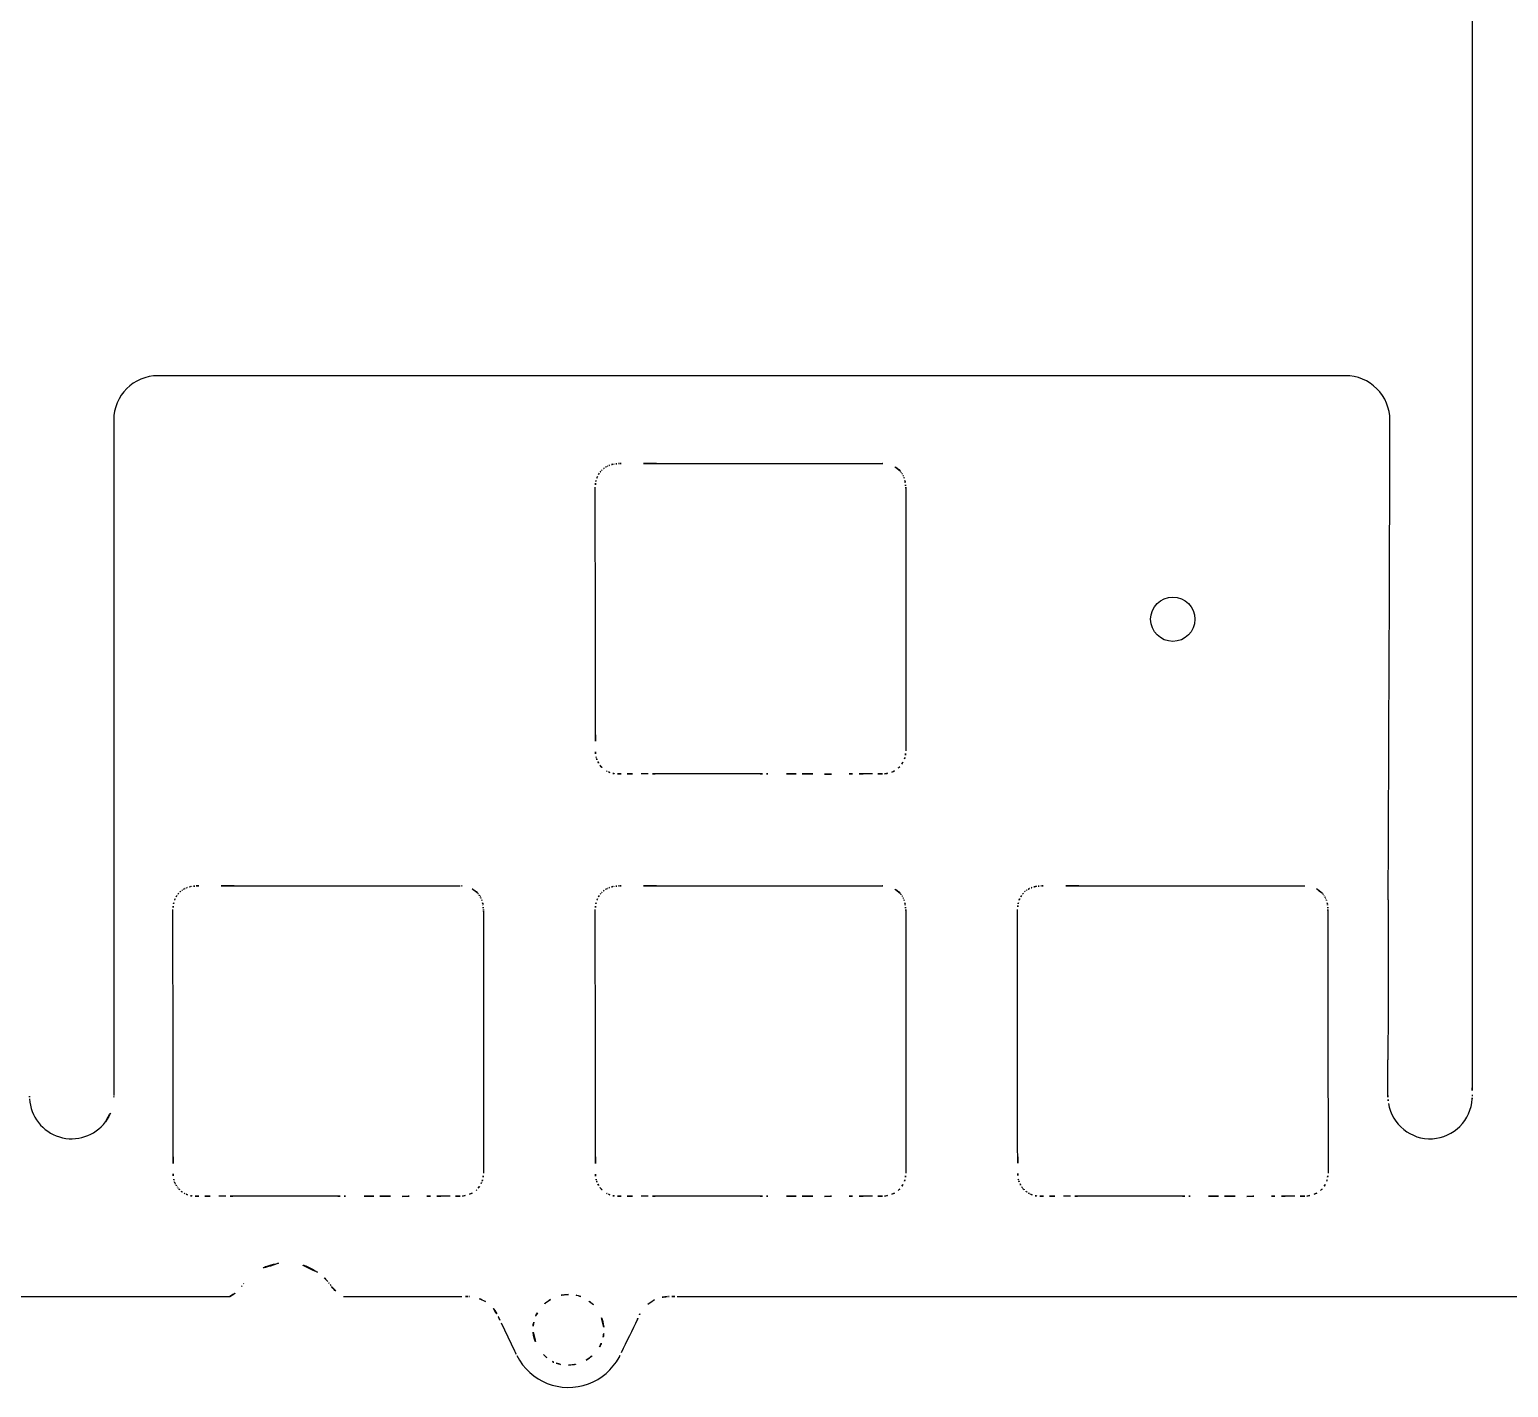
# Model space of a CAD drawing. Header units: millimetres. Extents: x 1963163760 to 1963164260, y 1135949646 to 1135950337.
# Drawn here: x 1963164116.1 to 1963164182.8, y 1135949646.5 to 1135949707.7 of the extents above; entities that cross this region are included whole.
import ezdxf

# ---------------------------------------------------------------- set-up
doc = ezdxf.new("R2010")
doc.units = ezdxf.units.MM

msp = doc.modelspace()

# ---------------------------------------------------------------- linework, layer by layer
for p, q in [((1963164181.16953, 1135949720.890573), (1963164181.16898, 1135949707.181467)), ((1963164181.16898, 1135949707.181467), (1963164181.16898, 1135949693.234354)), ((1963164181.16898, 1135949693.234354), (1963164181.16953, 1135949679.525247)), ((1963164175.455846, 1135949692.123682), (1963164121.888097, 1135949692.123697)), ((1963164119.888097, 1135949690.123712), (1963164119.887913, 1135949675.695955)), ((1963164144.377476, 1135949688.158884), (1963164154.569005, 1135949688.159128)), ((1963164141.613194, 1135949680.330896), (1963164141.608067, 1135949687.087671)), ((1963164155.613316, 1135949687.005304), (1963164155.613194, 1135949686.920145)), ((1963164155.613194, 1135949686.920145), (1963164155.613316, 1135949686.239938)), ((1963164155.613316, 1135949687.047907), (1963164155.613316, 1135949687.0266)), ((1963164155.613316, 1135949687.0266), (1963164155.613316, 1135949687.005304)), ((1963164155.613316, 1135949686.239938), (1963164155.61295, 1135949684.10642)), ((1963164155.61295, 1135949684.10642), (1963164155.613011, 1135949683.039652)), ((1963164155.613011, 1135949683.039652), (1963164155.613316, 1135949681.972879)), ((1963164177.435216, 1135949682.006609), (1963164177.438756, 1135949682.908167)), ((1963164155.613316, 1135949681.972879), (1963164155.615025, 1135949675.194437)), ((1963164177.431798, 1135949681.104938), (1963164177.435216, 1135949682.006609)), ((1963164177.428258, 1135949680.203268), (1963164177.431798, 1135949681.104938)), ((1963164141.613683, 1135949679.560892), (1963164141.613194, 1135949680.330896)), ((1963164177.424535, 1135949679.301595), (1963164177.428258, 1135949680.203268)), ((1963164141.613927, 1135949678.790872), (1963164141.613683, 1135949679.560892)), ((1963164181.16953, 1135949679.525247), (1963164181.170201, 1135949665.816141)), ((1963164141.614049, 1135949677.250757), (1963164141.613927, 1135949678.790872)), ((1963164177.409459, 1135949675.69491), (1963164177.424535, 1135949679.301595)), ((1963164141.614171, 1135949676.589834), (1963164141.614049, 1135949677.250757)), ((1963164141.614415, 1135949676.259416), (1963164141.614171, 1135949676.589834)), ((1963164141.614903, 1135949675.929071), (1963164141.614415, 1135949676.259416)), ((1963164119.887913, 1135949675.695955), (1963164119.88773, 1135949661.268183)), ((1963164177.402013, 1135949673.891565), (1963164177.409459, 1135949675.69491)), ((1963164143.995213, 1135949674.157854), (1963164143.680089, 1135949674.156496)), ((1963164144.484898, 1135949674.158743), (1963164144.310338, 1135949674.158731)), ((1963164144.659459, 1135949674.158609), (1963164144.484898, 1135949674.158743)), ((1963164145.008458, 1135949674.158388), (1963164144.659459, 1135949674.158609)), ((1963164145.357579, 1135949674.1583), (1963164145.008458, 1135949674.158388)), ((1963164146.055699, 1135949674.158197), (1963164145.357579, 1135949674.1583)), ((1963164147.550328, 1135949674.157991), (1963164146.055699, 1135949674.158197)), ((1963164148.297581, 1135949674.157816), (1963164147.550328, 1135949674.157991)), ((1963164149.044835, 1135949674.157404), (1963164148.297581, 1135949674.157816)), ((1963164153.899693, 1135949674.16136), (1963164153.687535, 1135949674.16218)), ((1963164154.111851, 1135949674.160333), (1963164153.899693, 1135949674.16136)), ((1963164177.39835, 1135949672.989897), (1963164177.402013, 1135949673.891565)), ((1963164177.394871, 1135949672.088224), (1963164177.39835, 1135949672.989897)), ((1963164177.38828, 1135949670.284883), (1963164177.394871, 1135949672.088224)), ((1963164177.385167, 1135949669.383211), (1963164177.38828, 1135949670.284883)), ((1963164125.327428, 1135949669.108881), (1963164135.519078, 1135949669.109125)), ((1963164144.377476, 1135949669.108881), (1963164154.569005, 1135949669.109125)), ((1963164163.427525, 1135949669.108881), (1963164173.618932, 1135949669.109125)), ((1963164177.382359, 1135949668.481539), (1963164177.385167, 1135949669.383211)), ((1963164122.563267, 1135949661.280893), (1963164122.558141, 1135949668.037683)), ((1963164136.563267, 1135949667.955286), (1963164136.563145, 1135949667.870142)), ((1963164136.563145, 1135949667.870142), (1963164136.563267, 1135949667.189935)), ((1963164141.613194, 1135949661.280893), (1963164141.608067, 1135949668.037683)), ((1963164155.613316, 1135949667.955316), (1963164155.613194, 1135949667.870142)), ((1963164155.613194, 1135949667.870142), (1963164155.613316, 1135949667.189935)), ((1963164155.613316, 1135949667.997904), (1963164155.613316, 1135949667.976602)), ((1963164155.613316, 1135949667.976602), (1963164155.613316, 1135949667.955316)), ((1963164160.663121, 1135949661.280893), (1963164160.657994, 1135949668.037683)), ((1963164174.663365, 1135949667.955316), (1963164174.663243, 1135949667.870142)), ((1963164174.663243, 1135949667.870142), (1963164174.663365, 1135949667.189935)), ((1963164174.663365, 1135949667.997904), (1963164174.663365, 1135949667.976602)), ((1963164174.663365, 1135949667.976602), (1963164174.663365, 1135949667.955316)), ((1963164136.563267, 1135949667.189935), (1963164136.562901, 1135949665.056421)), ((1963164155.613316, 1135949667.189935), (1963164155.61295, 1135949665.056417)), ((1963164174.663365, 1135949667.189935), (1963164174.662999, 1135949666.123182)), ((1963164174.662999, 1135949666.123182), (1963164174.662877, 1135949665.056417)), ((1963164181.170201, 1135949665.816141), (1963164181.170201, 1135949662.905496)), ((1963164136.562901, 1135949665.056421), (1963164136.562962, 1135949663.989649)), ((1963164155.61295, 1135949665.056417), (1963164155.613011, 1135949663.989649)), ((1963164174.662877, 1135949665.056417), (1963164174.662999, 1135949663.989649)), ((1963164136.562962, 1135949663.989649), (1963164136.563267, 1135949662.922876)), ((1963164155.613011, 1135949663.989649), (1963164155.613316, 1135949662.922876)), ((1963164174.662999, 1135949663.989649), (1963164174.663243, 1135949662.922876)), ((1963164136.563267, 1135949662.922876), (1963164136.564976, 1135949656.144449)), ((1963164155.613316, 1135949662.922876), (1963164155.615025, 1135949656.144449)), ((1963164174.663243, 1135949662.922876), (1963164174.664952, 1135949656.144449)), ((1963164181.170201, 1135949662.905496), (1963164181.170079, 1135949661.450174)), ((1963164181.170079, 1135949661.450174), (1963164181.169713, 1135949659.994844)), ((1963164119.88773, 1135949661.268183), (1963164119.887791, 1135949660.509393)), ((1963164122.563634, 1135949660.510896), (1963164122.563267, 1135949661.280893)), ((1963164141.613683, 1135949660.510896), (1963164141.613194, 1135949661.280893)), ((1963164160.663609, 1135949660.510896), (1963164160.663121, 1135949661.280893)), ((1963164177.370335, 1135949660.509378), (1963164177.370396, 1135949661.268167)), ((1963164119.887791, 1135949660.509393), (1963164119.887913, 1135949660.129999)), ((1963164119.887913, 1135949660.129999), (1963164119.888219, 1135949659.750604)), ((1963164122.563878, 1135949659.740885), (1963164122.563634, 1135949660.510896)), ((1963164141.613927, 1135949659.740885), (1963164141.613683, 1135949660.510896)), ((1963164160.663975, 1135949659.740885), (1963164160.663609, 1135949660.510896)), ((1963164177.369908, 1135949659.750589), (1963164177.370213, 1135949660.129984)), ((1963164177.370213, 1135949660.129984), (1963164177.370335, 1135949660.509378)), ((1963164119.888219, 1135949659.750604), (1963164119.888219, 1135949659.699701)), ((1963164119.888219, 1135949659.699701), (1963164119.888219, 1135949659.648798)), ((1963164122.564, 1135949658.200769), (1963164122.563878, 1135949659.740885)), ((1963164141.614049, 1135949658.200769), (1963164141.613927, 1135949659.740885)), ((1963164160.664098, 1135949658.200769), (1963164160.663975, 1135949659.740885)), ((1963164177.369908, 1135949659.699686), (1963164177.369908, 1135949659.750589)), ((1963164177.369908, 1135949659.648782), (1963164177.369908, 1135949659.699686)), ((1963164181.170201, 1135949659.688699), (1963164181.170445, 1135949659.627542)), ((1963164122.564122, 1135949657.539835), (1963164122.564, 1135949658.200769)), ((1963164141.614171, 1135949657.539835), (1963164141.614049, 1135949658.200769)), ((1963164160.66422, 1135949657.539835), (1963164160.664098, 1135949658.200769)), ((1963164122.564366, 1135949657.209425), (1963164122.564122, 1135949657.539835)), ((1963164141.614415, 1135949657.209425), (1963164141.614171, 1135949657.539835)), ((1963164160.664464, 1135949657.209425), (1963164160.66422, 1135949657.539835)), ((1963164122.564976, 1135949656.879083), (1963164122.564366, 1135949657.209425)), ((1963164141.614903, 1135949656.879083), (1963164141.614415, 1135949657.209425)), ((1963164160.664952, 1135949656.879083), (1963164160.664464, 1135949657.209425)), ((1963164124.945164, 1135949655.107843), (1963164124.630101, 1135949655.1065)), ((1963164125.434911, 1135949655.108732), (1963164125.260289, 1135949655.108698)), ((1963164125.60941, 1135949655.108606), (1963164125.434911, 1135949655.108732)), ((1963164126.307591, 1135949655.108301), (1963164125.60941, 1135949655.108606)), ((1963164127.005772, 1135949655.108179), (1963164126.307591, 1135949655.108301)), ((1963164128.50034, 1135949655.107996), (1963164127.005772, 1135949655.108179)), ((1963164129.247655, 1135949655.107836), (1963164128.50034, 1135949655.107996)), ((1963164129.994908, 1135949655.107446), (1963164129.247655, 1135949655.107836)), ((1963164134.849705, 1135949655.111349), (1963164134.637486, 1135949655.11218)), ((1963164135.061803, 1135949655.110315), (1963164134.849705, 1135949655.111349)), ((1963164143.995213, 1135949655.107843), (1963164143.68015, 1135949655.1065)), ((1963164144.484898, 1135949655.108732), (1963164144.310338, 1135949655.108698)), ((1963164144.659459, 1135949655.108606), (1963164144.484898, 1135949655.108732)), ((1963164145.357579, 1135949655.108301), (1963164144.659459, 1135949655.108606)), ((1963164146.055699, 1135949655.108179), (1963164145.357579, 1135949655.108301)), ((1963164147.550328, 1135949655.107996), (1963164146.055699, 1135949655.108179)), ((1963164148.297581, 1135949655.107836), (1963164147.550328, 1135949655.107996)), ((1963164149.044835, 1135949655.107446), (1963164148.297581, 1135949655.107836)), ((1963164153.899693, 1135949655.111349), (1963164153.687535, 1135949655.11218)), ((1963164154.111851, 1135949655.110315), (1963164153.899693, 1135949655.111349)), ((1963164163.045262, 1135949655.107843), (1963164162.730138, 1135949655.1065)), ((1963164163.535008, 1135949655.108732), (1963164163.360387, 1135949655.108698)), ((1963164163.709508, 1135949655.108606), (1963164163.535008, 1135949655.108732)), ((1963164164.407628, 1135949655.108301), (1963164163.709508, 1135949655.108606)), ((1963164165.105748, 1135949655.108179), (1963164164.407628, 1135949655.108301)), ((1963164166.600255, 1135949655.107996), (1963164165.105748, 1135949655.108179)), ((1963164167.347569, 1135949655.107836), (1963164166.600255, 1135949655.107996)), ((1963164168.094884, 1135949655.107446), (1963164167.347569, 1135949655.107836)), ((1963164172.94962, 1135949655.111349), (1963164172.737584, 1135949655.11218)), ((1963164173.161778, 1135949655.110315), (1963164172.94962, 1135949655.111349)), ((1963164090.441258, 1135949650.583353), (1963164125.118687, 1135949650.583368)), ((1963164130.254796, 1135949650.583368), (1963164131.454625, 1135949650.583235)), ((1963164131.454625, 1135949650.583235), (1963164132.654332, 1135949650.583006)), ((1963164132.654332, 1135949650.583006), (1963164133.854039, 1135949650.582941)), ((1963164133.854039, 1135949650.582941), (1963164135.053746, 1135949650.583307)), ((1963164135.053746, 1135949650.583307), (1963164135.320348, 1135949650.583368)), ((1963164135.320348, 1135949650.583368), (1963164135.453648, 1135949650.583242)), ((1963164135.453648, 1135949650.583242), (1963164135.586949, 1135949650.583368)), ((1963164145.308141, 1135949650.583429), (1963164145.535802, 1135949650.583711)), ((1963164145.535802, 1135949650.583711), (1963164145.763463, 1135949650.583826)), ((1963164145.763463, 1135949650.583826), (1963164146.218785, 1135949650.583765)), ((1963164146.218785, 1135949650.583765), (1963164147.812535, 1135949650.583437)), ((1963164147.812535, 1135949650.583437), (1963164149.406285, 1135949650.583273)), ((1963164149.406285, 1135949650.583273), (1963164152.593785, 1135949650.583215)), ((1963164152.593785, 1135949650.583215), (1963164188.931248, 1135949650.583349)), ((1963164137.367467, 1135949649.393457), (1963164137.518834, 1135949649.077574)), ((1963164137.518834, 1135949649.077574), (1963164137.669957, 1135949648.761598)), ((1963164137.669957, 1135949648.761598), (1963164137.821202, 1135949648.445612)), ((1963164137.821202, 1135949648.445612), (1963164137.972691, 1135949648.129694)), ((1963164137.972691, 1135949648.129694), (1963164138.013097, 1135949648.045435))]:
    msp.add_line(p, q)
msp.add_circle((1963164167.664218, 1135949681.134889), 1)
for centre, radius, start, end in [((1963164121.888137, 1135949690.123657), 2.00004, 90.00116113, 179.99840174), ((1963164175.455821, 1135949690.123657), 2.000025, 359.94258542, 89.99930332), ((1963161042.924613, 1135949693.94107), 3134.53356, 359.798331417, 359.930181791), ((1963164142.651373, 1135949686.962975), 1.190061, 101.83082168, 109.46562452), ((1963164142.648428, 1135949686.979917), 1.172876, 99.17260996, 101.8596973), ((1963164142.724658, 1135949686.326607), 1.830211, 94.26147182, 98.26819831), ((1963164142.739194, 1135949686.144562), 2.012833, 91.2898946, 94.28903277), ((1963164142.727116, 1135949682.795248), 5.36174, 89.88161908, 90.35514483), ((1963164142.693821, 1135949711.618272), 23.461338, 270.10836786, 270.32509147), ((1963164143.832995, 1135949460.471688), 227.687847, 89.86298627, 90.25316862), ((1963164154.780348, 1135949693.320666), 5.165863, 267.6552791, 268.26019256), ((1963164154.588703, 1135949687.099678), 1.058079, 42.27866391, 88.11486921), ((1963164142.780797, 1135949687.10556), 1.171056, 156.64831917, 165.41141303), ((1963164142.568828, 1135949687.196149), 0.940544, 145.68047916, 156.59651881), ((1963164142.69273, 1135949687.095322), 1.099804, 139.38857958, 144.98148506), ((1963164143.030982, 1135949686.801057), 1.548133, 135.91311738, 139.2697209), ((1963164142.422223, 1135949687.385902), 0.703973, 125.62431997, 135.6317437), ((1963164142.581167, 1135949687.165763), 0.975494, 118.46357132, 125.68150984), ((1963164142.602767, 1135949687.111528), 1.033491, 115.29562152, 118.08332363), ((1963164142.660242, 1135949686.98225), 1.174937, 110.1866594, 115.13593393), ((1963164155.002026, 1135949687.478875), 0.497175, 38.76504431, 41.99021291), ((1963164154.836532, 1135949687.367192), 0.696338, 34.06730427, 37.4040781), ((1963164154.159594, 1135949686.88995), 1.524521, 30.9970023, 34.67389152), ((1963164154.865501, 1135949687.312059), 0.70204, 23.14809618, 31.1363836), ((1963164154.385147, 1135949687.096325), 1.228566, 18.8583181, 23.59274382), ((1963164154.345707, 1135949687.101504), 1.264338, 10.82188673, 18.05846765), ((1963164143.797583, 1135949686.985625), 2.191893, 172.33425068, 177.33155971), ((1963164142.917117, 1135949687.107015), 1.303105, 166.98320373, 172.45985644), ((1963164154.355857, 1135949687.105181), 1.25368, 8.20136517, 10.7439453), ((1963164153.641608, 1135949687.032394), 1.971233, 3.49910839, 7.33380278), ((1963164153.362425, 1135949687.011243), 2.25119, 0.93316798, 3.60273022), ((1963164191.539192, 1135949676.022722), 49.924377, 180.10747991, 181.00344701), ((1963164143.053649, 1135949675.172819), 1.431385, 180.97669596, 189.78844765), ((1963164142.368126, 1135949675.063638), 0.737334, 190.48431278, 196.47006085), ((1963164142.442506, 1135949675.101581), 0.819563, 197.53962718, 209.12912326), ((1963164154.492311, 1135949675.210273), 1.127981, 327.603905, 340.49774625), ((1963164154.661693, 1135949675.139269), 0.944669, 341.12750391, 352.25868163), ((1963164153.335515, 1135949675.318259), 2.28287, 352.29077462, 356.89076563), ((1963164143.821917, 1135949675.870559), 2.398835, 209.13515894, 213.08862197), ((1963164141.896938, 1135949674.617251), 0.101814, 213.5722841, 214.97512288), ((1963164142.60721, 1135949675.141054), 0.984313, 216.25943376, 239.63644453), ((1963164142.578975, 1135949675.10733), 0.940972, 240.08184796, 246.20020372), ((1963164142.620877, 1135949675.203063), 1.045472, 246.2163138, 257.6216952), ((1963164142.625489, 1135949675.278884), 1.120581, 258.22242057, 269.39632302), ((1963164143.235855, 1135949735.271387), 61.116189, 269.41670548, 269.82561136), ((1963164143.169116, 1135949795.799892), 121.64447, 269.94381486, 270.24066925), ((1963164144.485822, 1135949554.539371), 119.619489, 90.08405235, 90.23500013), ((1963164149.080724, 1135949730.431122), 56.273729, 269.96345848, 270.25577779), ((1963164148.51635, 1135949766.336527), 92.182182, 270.50694323, 270.61627259), ((1963164150.273374, 1135949604.010523), 70.153331, 89.67221741, 90.62523431), ((1963164149.630211, 1135949553.053179), 121.114031, 89.3051479, 89.50587067), ((1963164151.995678, 1135949748.371831), 74.218944, 269.30774351, 269.96293939), ((1963164151.99001, 1135949740.760575), 66.607686, 269.96358143, 270.69363625), ((1963164153.889989, 1135949583.365036), 90.79932, 90.42231443, 90.69011164), ((1963164153.492698, 1135949612.074199), 62.088287, 89.82020179, 90.25096926), ((1963164153.854856, 1135949623.718271), 50.442717, 89.2624284, 89.70809014), ((1963164154.520039, 1135949675.391928), 1.235222, 269.2646144, 276.67460299), ((1963164154.484419, 1135949675.621587), 1.46749, 277.0137069, 290.15870172), ((1963164154.65925, 1135949675.144548), 0.959423, 290.17523238, 310.34025799), ((1963164154.681802, 1135949675.090533), 0.903828, 311.46718361, 327.57730903), ((1963164123.881241, 1135949667.87794), 1.391125, 139.71862017, 144.97108972), ((1963164123.384693, 1135949668.299317), 0.739882, 129.86575706, 139.75118647), ((1963164123.482224, 1135949668.192108), 0.884708, 124.15108239, 130.2634009), ((1963164123.512839, 1135949668.150203), 0.936575, 118.4908944, 124.26188388), ((1963164123.567318, 1135949668.029788), 1.068437, 115.27595138, 117.97830421), ((1963164123.623442, 1135949667.899278), 1.210427, 110.23102765, 115.04048418), ((1963164123.601754, 1135949667.911421), 1.191642, 101.83002597, 109.4544645), ((1963164123.596223, 1135949667.948113), 1.154597, 99.21070729, 101.93466569), ((1963164123.676532, 1135949667.25483), 1.852068, 94.27074508, 98.23005925), ((1963164123.691652, 1135949667.049233), 2.05822, 91.33125531, 94.26426606), ((1963164123.678014, 1135949664.130399), 4.976616, 89.88194692, 90.39351762), ((1963164123.647984, 1135949692.503795), 23.396826, 270.0986553, 270.31567931), ((1963164124.778094, 1135949444.023847), 225.085704, 89.86017224, 90.25486249), ((1963164135.368286, 1135949665.163549), 3.948456, 86.63641349, 87.81133458), ((1963164135.538047, 1135949668.045895), 1.061116, 43.91806012, 86.65563898), ((1963164135.582276, 1135949668.085708), 1.001643, 42.43189838, 44.03245461), ((1963164136.026798, 1135949668.493918), 0.398128, 38.20810249, 42.23526259), ((1963164142.693502, 1135949668.04472), 1.10078, 139.39105991, 144.97901409), ((1963164143.021711, 1135949667.759279), 1.53574, 135.89328418, 139.27654995), ((1963164142.420745, 1135949668.337811), 0.701569, 125.61648801, 135.65983478), ((1963164142.58119, 1135949668.115761), 0.975519, 118.4643846, 125.6822038), ((1963164142.600126, 1135949668.066793), 1.027613, 115.28765938, 118.09129889), ((1963164142.663919, 1135949667.923509), 1.184422, 110.20746052, 115.11711811), ((1963164142.651681, 1135949667.911421), 1.191642, 101.83002597, 109.4544645), ((1963164142.654247, 1135949667.902394), 1.201004, 99.23715352, 101.86157014), ((1963164142.725892, 1135949667.261123), 1.845741, 94.26396433, 98.23684978), ((1963164142.7417, 1135949667.049233), 2.05822, 91.33125531, 94.26426606), ((1963164142.727968, 1135949664.157705), 4.94931, 89.88161908, 90.39459676), ((1963164142.697855, 1135949692.568292), 23.461323, 270.09851869, 270.3152421), ((1963164143.828143, 1135949444.023847), 225.085704, 89.86017224, 90.25486249), ((1963164154.94326, 1135949678.848795), 9.746858, 267.79944151, 268.12003543), ((1963164154.58871, 1135949668.049696), 1.05806, 42.27808317, 88.11521098), ((1963164155.00489, 1135949668.431307), 0.493418, 38.75276235, 42.00249683), ((1963164161.908805, 1135949667.927401), 1.303441, 139.32016908, 144.92444888), ((1963164161.57902, 1135949668.20914), 0.869698, 130.82876217, 139.2342702), ((1963164161.645757, 1135949668.105665), 0.991776, 124.38385747, 129.83769032), ((1963164161.607643, 1135949668.160545), 0.92496, 118.50827249, 124.35523928), ((1963164161.667416, 1135949668.029788), 1.068437, 115.27595138, 117.97830421), ((1963164161.717853, 1135949667.915495), 1.193328, 110.25507917, 115.12266711), ((1963164161.701608, 1135949667.911421), 1.191642, 101.83002597, 109.4544645), ((1963164161.712854, 1135949667.853343), 1.250793, 99.26340879, 101.78884249), ((1963164161.775005, 1135949667.270859), 1.835971, 94.26123922, 98.25148179), ((1963164161.791805, 1135949667.044467), 2.062986, 91.32971115, 94.25933451), ((1963164161.778017, 1135949664.157705), 4.94931, 89.88161908, 90.39459676), ((1963164161.743931, 1135949692.503803), 23.396841, 270.10851812, 270.32554225), ((1963164162.877219, 1135949442.694595), 226.414955, 89.86074598, 90.2531413), ((1963164173.629715, 1135949669.340164), 0.231291, 267.32759359, 270.45835154), ((1963164173.63173, 1135949668.037306), 1.071575, 42.51852054, 90.00878362), ((1963164174.130418, 1135949668.496716), 0.393533, 38.21613707, 42.28779223), ((1963164125.23429, 1135949667.914459), 2.678985, 173.98742039, 177.36364152), ((1963164123.682824, 1135949668.07903), 1.118816, 165.95656373, 174.04656373), ((1963164123.751631, 1135949668.047999), 1.193172, 156.71118477, 165.3127658), ((1963164123.49645, 1135949668.158179), 0.915221, 145.51020891, 156.7307845), ((1963164135.292076, 1135949667.945383), 1.314938, 33.13195561, 37.18765878), ((1963164135.676929, 1135949668.195653), 0.855867, 26.94947571, 33.18342359), ((1963164135.589828, 1135949668.158908), 0.950186, 23.5168368, 26.54429854), ((1963164135.396707, 1135949668.071758), 1.162045, 18.65261064, 23.65745682), ((1963164135.296876, 1135949668.050819), 1.263387, 10.86089995, 18.10431885), ((1963164135.306608, 1135949668.055226), 1.253001, 8.20361386, 10.74687898), ((1963164134.590395, 1135949667.984113), 1.972289, 3.44666597, 7.27941691), ((1963164134.312756, 1135949667.961235), 2.25081, 0.93346869, 3.60310004), ((1963164144.283807, 1135949667.913463), 2.678622, 173.96511186, 177.34197989), ((1963164142.757159, 1135949668.074299), 1.143525, 166.02187545, 173.9371311), ((1963164142.78082, 1135949668.055554), 1.17108, 156.64855774, 165.41156877), ((1963164142.56917, 1135949668.145953), 0.940935, 145.68251382, 156.59390001), ((1963164154.834916, 1135949668.315845), 0.698439, 34.08542603, 37.41114353), ((1963164154.157932, 1135949667.838908), 1.526488, 30.99873592, 34.67095493), ((1963164154.865214, 1135949668.261916), 0.702365, 23.15053202, 31.13496155), ((1963164154.384457, 1135949668.046197), 1.229255, 18.8527454, 23.58584333), ((1963164154.345707, 1135949668.051486), 1.264338, 10.82188673, 18.05846765), ((1963164154.356535, 1135949668.055226), 1.253001, 8.20361386, 10.74687898), ((1963164153.640834, 1135949667.982331), 1.972008, 3.49901294, 7.33264552), ((1963164153.362805, 1135949667.961235), 2.25081, 0.93346869, 3.60310004), ((1963164162.913865, 1135949667.929636), 2.258457, 172.40794468, 177.25786155), ((1963164162.021309, 1135949668.048468), 1.358025, 167.14883119, 172.40229557), ((1963164161.851795, 1135949668.046578), 1.193833, 156.65299357, 165.25057722), ((1963164161.619248, 1135949668.146037), 0.940912, 145.68773489, 156.60163985), ((1963164174.163007, 1135949668.519681), 0.353728, 35.26661859, 38.55920167), ((1963164172.532744, 1135949667.373198), 2.346761, 33.11533375, 35.13938369), ((1963164173.858159, 1135949668.237149), 0.76463, 26.93709226, 33.15179418), ((1963164173.689804, 1135949668.158908), 0.950186, 23.5168368, 26.54429854), ((1963164173.359015, 1135949668.018485), 1.309536, 18.93461243, 23.37547069), ((1963164173.395634, 1135949668.051486), 1.264338, 10.82188673, 18.05846765), ((1963164173.102285, 1135949668.001022), 1.561954, 8.57879706, 10.61969556), ((1963164172.690371, 1135949667.984113), 1.972289, 3.44666597, 7.27941691), ((1963164172.163197, 1135949667.948438), 2.500658, 1.13344828, 3.5364036), ((1963166818.342484, 1135949660.494988), 2640.972201, 179.826731504, 179.983225056), ((1963164134.703461, 1135949667.976595), 1.859928, 359.34356352, 0.65643648), ((1963164119.183385, 1135949659.639841), 3.095728, 180.22733661, 182.50322711), ((1963164117.991373, 1135949659.602634), 1.903287, 182.9514826, 253.08083091), ((1963164117.995642, 1135949659.594639), 1.892095, 323.38933624, 359.33039406), ((1963164107.997582, 1135949659.705813), 11.890774, 359.35774379, 359.72527509), ((1963164181.374976, 1135949659.666728), 4.005108, 180.256734, 182.78777616), ((1963164178.929136, 1135949659.547467), 1.556362, 182.78179969, 189.29828998), ((1963164179.267638, 1135949659.602584), 1.902401, 273.21047546, 357.04817564), ((1963164178.074742, 1135949659.639825), 3.095728, 357.49677289, 359.77266339), ((1963164276.728566, 1135949659.994182), 95.558853, 179.99960385, 180.18315865), ((1963164179.267758, 1135949659.599059), 1.898875, 189.18365245, 273.21282824), ((1963164117.990058, 1135949659.59831), 1.898767, 253.08081784, 323.40090671), ((1963164185.323946, 1135949656.999533), 62.759085, 180.10996612, 180.80661741), ((1963164191.554922, 1135949656.972749), 49.940106, 180.10746625, 181.00328311), ((1963164242.296514, 1135949657.032454), 81.631706, 180.10764383, 180.63198288), ((1963164124.087695, 1135949656.13761), 1.516768, 180.81507389, 189.79851101), ((1963164134.358812, 1135949656.260575), 2.209218, 352.23331559, 356.98689443), ((1963164143.052214, 1135949656.12271), 1.429951, 180.97769349, 189.79342432), ((1963164153.335137, 1135949656.268282), 2.283249, 352.29141015, 356.89102554), ((1963164162.252957, 1135949656.151213), 1.583299, 180.69332209, 189.88230631), ((1963164172.385428, 1135949656.266714), 2.282801, 352.32930297, 356.92980907), ((1963164123.318361, 1135949656.013675), 0.737618, 190.48224176, 196.46684079), ((1963164123.252344, 1135949656.007414), 0.672654, 197.54938662, 203.30198994), ((1963164124.174755, 1135949656.408473), 1.67848, 203.42012864, 205.72497003), ((1963164123.578252, 1135949656.128453), 1.019576, 206.09845683, 210.92160135), ((1963164124.935688, 1135949656.938494), 2.600334, 210.86372401, 212.75444631), ((1963164123.311409, 1135949655.888908), 0.666464, 212.41919687, 217.27837099), ((1963164123.228731, 1135949655.825855), 0.562487, 217.26875932, 223.0277224), ((1963164123.8943, 1135949656.45527), 1.478528, 223.25885706, 229.36524318), ((1963164135.64574, 1135949656.024626), 0.88266, 311.46980644, 321.12653625), ((1963164135.413645, 1135949656.184262), 1.163738, 322.17933196, 334.82377046), ((1963164135.471942, 1135949656.153172), 1.097758, 334.9979256, 340.33119334), ((1963164135.598255, 1135949656.092108), 0.958379, 341.22717242, 352.19890256), ((1963164142.36841, 1135949656.013675), 0.737618, 190.48224176, 196.46684079), ((1963164142.441893, 1135949656.051333), 0.818904, 197.53624857, 209.13459637), ((1963164143.818687, 1135949656.818755), 2.395134, 209.13498778, 213.09424849), ((1963164141.887877, 1135949655.561933), 0.091315, 213.92522186, 215.40652903), ((1963164142.606422, 1135949656.090064), 0.98306, 216.23146392, 239.64685862), ((1963164154.681815, 1135949656.040517), 0.903818, 311.46662205, 327.57675585), ((1963164154.492311, 1135949656.160255), 1.127981, 327.603905, 340.49774625), ((1963164154.66154, 1135949656.089276), 0.944822, 341.12905048, 352.25933069), ((1963164161.418459, 1135949656.013675), 0.737618, 190.48224176, 196.46684079), ((1963164161.454145, 1135949656.035857), 0.778209, 197.28823124, 208.58395431), ((1963164162.780163, 1135949656.760878), 2.289492, 208.63965023, 212.47402842), ((1963164164.187508, 1135949657.688524), 3.974938, 212.86273668, 213.21773543), ((1963164161.205352, 1135949655.737615), 0.411333, 213.4365226, 219.61062183), ((1963164161.454154, 1135949655.941225), 0.732827, 219.47241705, 222.93564092), ((1963164161.983292, 1135949656.442292), 1.461547, 223.18672488, 229.36456457), ((1963164173.741626, 1135949656.032973), 0.891625, 311.3115142, 327.64757752), ((1963164173.548935, 1135949656.1566), 1.120563, 327.57992411, 340.56165494), ((1963164173.711704, 1135949656.089257), 0.944707, 341.12789268, 352.25884774), ((1963164123.501859, 1135949655.996822), 0.875051, 229.31661307, 239.64190576), ((1963164123.53274, 1135949656.06582), 0.950232, 240.13784679, 246.20320107), ((1963164123.57095, 1135949656.15306), 1.045472, 246.2163138, 257.6216952), ((1963164123.575562, 1135949656.228881), 1.120581, 258.22242057, 269.39632302), ((1963164124.168453, 1135949713.882246), 58.776995, 269.41053061, 269.83558347), ((1963164124.12237, 1135949775.635231), 120.5298, 269.94172482, 270.24135227), ((1963164125.408627, 1135949542.29659), 112.812205, 90.07533701, 90.23538262), ((1963164130.032357, 1135949713.827825), 58.720391, 269.96345848, 270.24360627), ((1963164129.599138, 1135949732.997196), 77.892224, 270.50231218, 270.63162773), ((1963164131.224597, 1135949584.292426), 70.82143, 89.67632927, 90.6203709), ((1963164130.554969, 1135949532.193608), 122.923772, 89.30360405, 89.50140354), ((1963164132.943159, 1135949729.238742), 74.135834, 269.30891838, 269.96489282), ((1963164132.942351, 1135949721.523333), 66.420426, 269.96151871, 270.69363625), ((1963164134.814514, 1135949566.946711), 88.167533, 90.41831184, 90.6941145), ((1963164134.440608, 1135949595.642331), 59.470175, 89.8103253, 90.25993056), ((1963164134.799402, 1135949604.222143), 50.888849, 89.26308422, 89.70456567), ((1963164135.469752, 1135949656.342057), 1.235376, 269.26440934, 276.6848627), ((1963164135.432705, 1135949656.578211), 1.474267, 277.04650639, 290.13095181), ((1963164135.611178, 1135949656.091323), 0.955699, 290.1309997, 310.37437978), ((1963164142.579011, 1135949656.057329), 0.940988, 240.0799079, 246.19826467), ((1963164142.620877, 1135949656.15306), 1.045472, 246.2163138, 257.6216952), ((1963164142.625489, 1135949656.228881), 1.120581, 258.22242057, 269.39632302), ((1963164143.222233, 1135949714.475235), 59.369996, 269.41270278, 269.83363001), ((1963164143.171689, 1135949775.635229), 120.529801, 269.94207999, 270.24170743), ((1963164144.458676, 1135949542.29659), 112.812205, 90.07533701, 90.23538262), ((1963164149.082284, 1135949713.827825), 58.720391, 269.96345848, 270.24360627), ((1963164148.651973, 1135949733.105416), 78.000415, 270.49948436, 270.62870428), ((1963164150.275108, 1135949584.292422), 70.821431, 89.67671175, 90.62073971), ((1963164149.422075, 1135949514.674385), 140.443928, 89.31587199, 89.48895845), ((1963164151.995293, 1135949729.472008), 74.369108, 269.30943744, 269.9633492), ((1963164151.992339, 1135949721.523326), 66.420426, 269.96151871, 270.69363625), ((1963164153.866056, 1135949566.959387), 88.154869, 90.4194183, 90.69522107), ((1963164153.490605, 1135949595.611213), 59.501293, 89.81036628, 90.25986226), ((1963164153.859213, 1135949605.34822), 49.762737, 89.25757866, 89.70911466), ((1963164154.519881, 1135949656.341208), 1.234531, 269.2630569, 276.68575731), ((1963164154.482731, 1135949656.577694), 1.473764, 277.0498104, 290.13904208), ((1963164154.660774, 1135949656.092224), 0.956676, 290.13843287, 310.36021189), ((1963164161.600195, 1135949655.995282), 0.872836, 229.33879673, 239.69071955), ((1963164161.620559, 1135949656.040612), 0.922262, 240.01973228, 246.26232786), ((1963164161.670926, 1135949656.15306), 1.045472, 246.2163138, 257.6216952), ((1963164161.675409, 1135949656.227636), 1.119336, 258.21584594, 269.39598153), ((1963164162.268476, 1135949713.915154), 58.809903, 269.41069453, 269.83563811), ((1963164162.222357, 1135949775.658567), 120.553136, 269.94173848, 270.24133861), ((1963164163.508725, 1135949542.29659), 112.812205, 90.07533701, 90.23538262), ((1963164168.132333, 1135949713.827825), 58.720391, 269.96345848, 270.24360627), ((1963164167.702022, 1135949733.105416), 78.000415, 270.49948436, 270.62870428), ((1963164169.325077, 1135949584.307236), 70.806618, 89.67667077, 90.62080801), ((1963164168.472002, 1135949514.674385), 140.443928, 89.31587199, 89.48895845), ((1963164171.045669, 1135949729.332504), 74.22962, 269.30779815, 269.96293939), ((1963164171.040688, 1135949721.600309), 66.497424, 269.96292573, 270.69425109), ((1963164172.957256, 1135949562.883054), 92.231402, 90.42645361, 90.69009798), ((1963164172.539681, 1135949595.611217), 59.501292, 89.80943738, 90.25893336), ((1963164172.903392, 1135949604.699617), 50.41136, 89.26052959, 89.70632791), ((1963164173.569785, 1135949656.343866), 1.237188, 269.26849416, 276.67805455), ((1963164173.531034, 1135949656.583389), 1.47963, 277.08983802, 290.12271919), ((1963164173.711715, 1135949656.090724), 0.954879, 290.11315956, 310.37198689), ((1963164127.684039, 1135949649.666954), 2.442782, 98.58397853, 141.88510683), ((1963164127.685239, 1135949649.660127), 2.449712, 55.41629543, 98.58788879), ((1963164127.624997, 1135949649.590773), 2.541025, 40.92350462, 55.18561064), ((1963164124.318467, 1135949652.084102), 1.700751, 298.06740367, 321.86928704), ((1963164122.128612, 1135949653.745073), 4.449113, 322.45673943, 323.59106039), ((1963164130.662442, 1135949647.441133), 6.160598, 142.69585665, 143.51469404), ((1963164127.892027, 1135949649.826529), 2.184832, 38.07858106, 40.83919323), ((1963164126.100822, 1135949648.479148), 4.426012, 36.37041873, 37.50770291), ((1963164134.021579, 1135949654.333314), 5.423347, 216.5472624, 217.475979), ((1963164131.055398, 1135949652.084325), 1.701128, 218.14597803, 241.9247617), ((1963164135.72025, 1135949611.766296), 38.817301, 89.80324917, 90.19675083), ((1963164135.823388, 1135949648.001379), 2.582165, 87.59106103, 89.33069457), ((1963164135.854024, 1135949649.085439), 1.49785, 57.76121928, 87.01897134), ((1963164135.850042, 1135949649.079523), 1.504979, 28.63606777, 57.75313936), ((1963164140.433635, 1135949649.01863), 1.659979, 120.50863557, 149.89368865), ((1963164140.439769, 1135949649.008067), 1.672194, 91.33982282, 120.5059718), ((1963164140.429256, 1135949649.182116), 1.497961, 69.30884582, 91.09347043), ((1963164140.366359, 1135949649.091562), 1.605121, 43.84697305, 68.35057265), ((1963164140.301437, 1135949649.028796), 1.695423, 5.58750538, 43.8568661), ((1963164144.951425, 1135949649.075482), 1.510519, 116.56447692, 151.30800843), ((1963164144.939569, 1135949649.099316), 1.483899, 92.8700298, 116.56656624), ((1963164144.970949, 1135949647.99346), 2.59005, 90.60145017, 92.33843176), ((1963164145.034886, 1135949620.350024), 30.233481, 89.82730524, 90.17269476), ((1963164145.198863, 1135949704.930633), 54.347314, 269.92320133, 270.1152117), ((1963164134.111221, 1135949648.155152), 3.474178, 24.54249843, 28.27295821), ((1963164146.922445, 1135949653.995677), 10.605566, 204.49646729, 205.7181026), ((1963164140.337868, 1135949649.114763), 1.535811, 168.42567137, 185.3024655), ((1963164140.288972, 1135949649.110272), 1.488878, 150.15209808, 167.87883297), ((1963164748.002253, 1135949359.295158), 670.571259, 154.350455838, 154.494132837), ((1963164134.074883, 1135949654.107806), 10.47303, 334.27672848, 335.00255198), ((1963164145.631445, 1135949648.719971), 2.277769, 151.67575069, 155.01288002), ((1963164140.496328, 1135949649.137589), 1.695722, 185.57563224, 223.83928266), ((1963164140.508563, 1135949649.05646), 1.488784, 330.15052572, 347.87698969), ((1963164140.459566, 1135949649.051943), 1.535811, 348.42567137, 5.3024655), ((1963164140.363045, 1135949649.148806), 1.660978, 300.51361404, 329.88606218), ((1963164145.741015, 1135949651.744364), 8.567544, 205.57787443, 206.49843746), ((1963164140.401694, 1135949649.085661), 2.602896, 206.56152622, 290.32558496), ((1963164140.441314, 1135949649.08425), 1.619096, 223.82627837, 242.0241892), ((1963164140.3738, 1135949648.975931), 1.49179, 242.36263406, 248.9780948), ((1963164140.367829, 1135949648.983313), 1.496562, 249.29288468, 271.09379822), ((1963164140.358501, 1135949649.156554), 1.66996, 271.3003064, 300.51292283), ((1963164140.407682, 1135949649.06872), 2.584929, 290.33154541, 331.61903051), ((1963164136.972278, 1135949650.806474), 6.434272, 332.54580588, 334.58982548)]:
    msp.add_arc(centre, radius, start, end)

doc.saveas('drawing.dxf')
